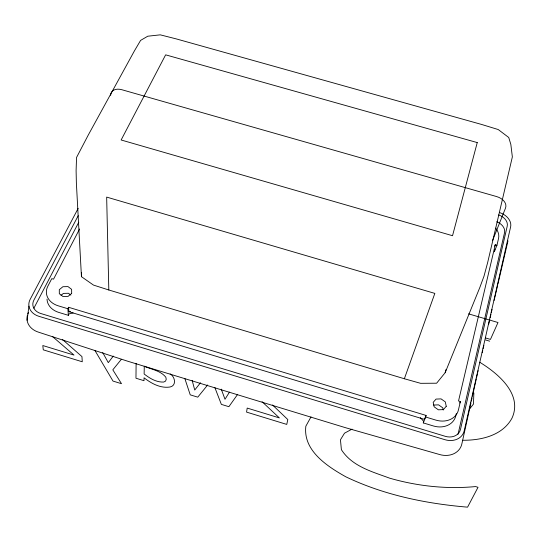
<?xml version="1.0" encoding="UTF-8"?>
<svg xmlns="http://www.w3.org/2000/svg" width="542" height="542" viewBox="0 0 542 542"><rect width="100%" height="100%" fill="white"/><g stroke="black" fill="none" stroke-linecap="round" stroke-linejoin="round"><path stroke-width="0.81" d="M136.11 363.357L135.967 378.228L143.996 380.687L144.057 377.794C151.32 383.472 160.534 388.526 170.032 387.002C176.868 385.64 175.046 376.643 170.147 373.905M81.449 276.684L76.368 182.878L76.104 170.554L76.544 157.478L88.238 135.094L134.463 50.806L140.595 40.399L147.77 36.212L160.269 34.844L176.245 38.895L481.702 124.484L498.227 129.545L508.742 137.492L510.842 144.45L512.353 156.909L487.685 262.436L484.02 276.108L479.86 287.402L445.165 372.686L436.622 383.214L420.599 383.323L404.359 378.75L108.813 289.99L93.502 285.092L81.449 276.684L81.571 272.47M473.864 393.025L473.451 404.108L469.745 408.729M27.1 320.315L28.936 306.142M470.971 402.828L461.811 444.101A19.512 16.213 24.8 0 1 439.366 454.46L345.694 427.753L127.621 361.196L38.624 332.205A19.024 15.23 -4.9 0 1 27.33 315.519M471.344 401.175L472.075 397.869M472.441 396.222L476.289 378.885M476.655 377.232L477.387 373.926M477.753 372.279L478.119 370.626M482.204 352.673L482.759 350.22M483.125 348.594L483.871 345.329M488.694 324.116L489.805 319.224M490.178 317.592L490.923 314.333M491.296 312.7L492.034 309.435M458.017 434.277L504.527 232.775A11.518 8.442 19.1 0 0 496.77 221.773M494.114 300.458L497.536 285.756M497.915 284.123L507.996 240.831M495.727 228.135A17.493 12.906 18.8 0 1 498.559 238.405L496.953 245.241L495.266 244.754L458.525 400.978L460.388 401.541L458.417 409.969A19.559 16.016 22.9 0 1 435.836 420.097L425.666 417.015L423.282 422.909L433.37 425.965A19.404 15.948 23 0 0 455.788 415.877L456.323 413.587M494.839 249.483L494.311 251.752L496.953 245.241M423.282 422.909L423.681 421.33L420.335 417.665M425.666 417.015L426.066 415.429L68.59 307.287L67.872 308.73L68.346 315.322L58.787 312.422A18.936 15.047 -3.3 0 1 47.012 299.13M445.165 372.686L446.059 369.448M404.359 378.75L434.84 293.398L106.659 197.092L108.813 289.99M492.617 240.37L505.49 208.162A12.507 8.604 11.3 0 0 496.648 196.577L121.943 89.748A12.27 8.076 30.4 0 0 110.663 95.338M426.066 415.429L424.474 419.373L68.909 311.691L68.59 307.287M494.677 246.203L495.266 244.754M459.731 403.024L460.388 401.541M68.346 315.322L69.064 313.879L73.143 312.958M79.593 228.995L53.529 279.177L51.775 278.649L47.831 286.217A19.085 15.108 -3.2 0 0 58.238 305.817L67.872 308.73M78.786 222.22L34.627 306.765A12.805 10.21 -4.7 0 0 33.983 308.262M78.211 215.696L33.889 300.119A12.906 10.251 -4.6 0 0 40.853 313.533L445.145 436.283A13.245 10.921 24.3 0 0 460.504 429.284L507.21 226.217A11.599 8.462 19 0 0 498.647 214.917M78.163 208.399L30.128 299.421A16.402 13.028 -4.6 0 0 38.875 316.311L444.874 439.684A16.836 13.882 24.4 0 0 464.196 430.856L510.625 226.847A14.736 10.752 19 0 0 499.724 212.62M311.006 416.886L305.844 426.208C302.89 450.673 327.287 466.377 345.81 476.797C383.838 495.009 425.748 503.66 467.57 507.156L478.017 487.312L475.585 486.567C446.71 489.311 417.455 486.201 389.623 478.159C372.164 471.696 352.076 466.405 341.392 449.677L340.451 439.786L344.502 433.187L352.029 429.128M229.462 392.117L224.998 399.271L221.258 389.136M237.66 394.332L228.88 406.69L221.36 404.386L214.828 387.489M113.285 356.08L108.298 362.645L102.702 352.537M200.479 382.76L194.741 390.023L192.153 380.396M121.286 359.393L112.817 369.827L121.496 383.689L113.007 381.087L95.053 350.667M207.681 384.949L197.769 397.157L190.242 394.854L184.761 378.33M61.029 295.363L63.4 293.405L68.455 293.269L70.86 295.099M68.909 311.691L70.555 311.535M433.614 405.057L438.58 404.854L442.76 407.821L443.241 410.03M462.577 440.26C480.971 440.456 502.536 435.653 511.994 418.146C522.976 394.156 497.908 373.357 479.717 362.246M468.566 313.852L497.996 322.51L490.456 339.407L485.585 337.971M485.612 339.976L489.67 341.175M52.391 336.447L74.017 355.091L42.811 345.539L43.272 349.841L82.262 361.778L81.957 356.589L62.316 339.353M262.064 401.71L279.374 417.923L247.206 408.079L246.563 412.103L286.759 424.413L287.809 419.555L272.518 404.969M27.825 313.94A19.024 15.23 -4.9 0 1 28.496 312.456M144.28 366.257L144.131 373.973C149.707 378.336 156.387 382.415 163.731 382.049L165.561 381.101L166.245 379.217L165.805 377.191C160.615 370.66 151.53 369.454 144.28 366.257M477.251 142.58L452.529 235.716L121.137 139.985L165.642 54.837L477.251 142.58M446.256 406.304L443.397 409.603L438.37 409.813L434.135 406.805L433.187 402.36L436.053 399.088L441.059 398.885L445.28 401.866L446.256 406.304M71.673 293.398L68.089 296.366L62.96 296.501L59.322 293.723L59.302 289.672L62.892 286.725L67.987 286.596L71.619 289.353L71.673 293.398"/></g></svg>
